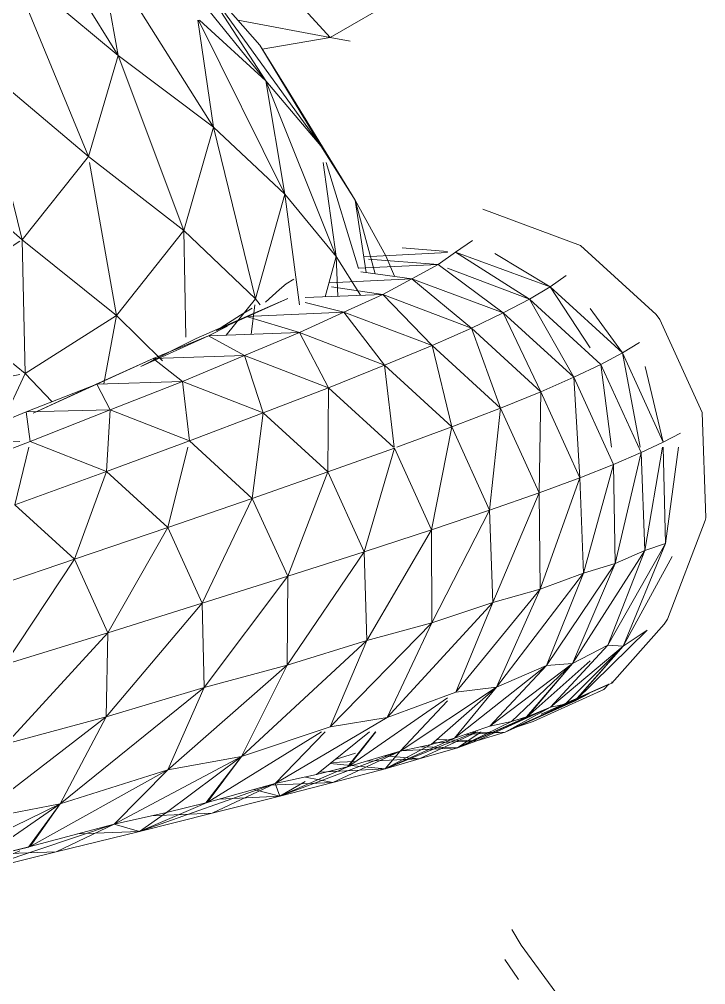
# Model space of a CAD drawing. Header units: millimetres. Extents: x -8546 to 211781, y -3000 to 31870.
# Drawn here: x -4469.5 to -4425.5, y 2633 to 2694.8 of the extents above; entities that cross this region are included whole.
import ezdxf

# ---------------------------------------------------------------- set-up
doc = ezdxf.new("R2010")
doc.units = ezdxf.units.MM
doc.layers.add('G-IMPT', color=8, linetype='Continuous', lineweight=9)
doc.layers.add('I-FURN', color=30, linetype='Continuous', lineweight=9)

# ---------------------------------------------------------------- blocks, each defined once
blk = doc.blocks.new('Artificial banana plant 1500mm - Family 4__C1-728657-Begane grond')
at = {"layer": 'G-IMPT'}
for p, q in [((-58.228, 48.178), (-50.398, 35.618)), ((-58.228, 48.178), (-50.398, 35.618)), ((-49.338, 44.376), (-40.958, 33.989)), ((-49.338, 44.376), (-40.958, 33.989)), ((-50.398, 35.618), (-51.668, 42.731)), ((-50.398, 35.618), (-51.668, 42.731)), ((-51.668, 42.731), (-44.308, 31.013)), ((-51.668, 42.731), (-44.308, 31.013)), ((-57.368, 41.409), (-52.298, 29.146)), ((-57.368, 41.409), (-52.298, 29.146)), ((-57.368, 41.409), (-50.398, 35.618)), ((-57.368, 41.409), (-50.398, 35.618)), ((-45.548, 41.083), (-41.338, 36.274)), ((-45.548, 41.083), (-41.338, 36.274)), ((-40.958, 33.989), (-45.548, 41.083)), ((-40.958, 33.989), (-45.548, 41.083)), ((-45.548, 41.083), (-37.418, 29.822)), ((-45.548, 41.083), (-37.418, 29.822)), ((-38.928, 39.041), (-36.838, 36.758)), ((-38.928, 39.041), (-36.838, 36.758)), ((-32.268, 39.4), (-36.838, 36.758)), ((-32.268, 39.4), (-36.838, 36.758)), ((-44.308, 31.013), (-45.31, 37.87)), ((-44.308, 31.013), (-45.31, 37.87)), ((-45.266, 37.87), (-39.738, 26.718)), ((-45.266, 37.87), (-39.738, 26.718)), ((-45.191, 37.87), (-40.958, 33.989)), ((-45.191, 37.87), (-40.958, 33.989)), ((-42.733, 37.868), (-36.838, 36.758)), ((-42.733, 37.868), (-36.838, 36.758)), ((-36.838, 36.758), (-41.177, 36.014)), ((-36.838, 36.758), (-41.177, 36.014)), ((-36.838, 36.758), (-35.549, 36.529)), ((-36.838, 36.758), (-35.549, 36.529)), ((-41.338, 36.274), (-39.578, 33.442)), ((-41.338, 36.274), (-39.578, 33.442)), ((-37.418, 29.822), (-41.338, 36.274)), ((-37.418, 29.822), (-41.338, 36.274)), ((-52.298, 29.146), (-50.398, 35.618)), ((-52.298, 29.146), (-50.398, 35.618)), ((-50.398, 35.618), (-46.188, 24.403)), ((-50.398, 35.618), (-46.188, 24.403)), ((-50.398, 35.618), (-44.308, 31.013)), ((-50.398, 35.618), (-44.308, 31.013)), ((-59.338, 35.077), (-56.548, 23.805)), ((-59.338, 35.077), (-56.548, 23.805)), ((-59.338, 35.077), (-52.298, 29.146)), ((-59.338, 35.077), (-52.298, 29.146)), ((-39.738, 26.718), (-40.958, 33.989)), ((-39.738, 26.718), (-40.958, 33.989)), ((-40.958, 33.989), (-36.438, 22.73)), ((-40.958, 33.989), (-36.438, 22.73)), ((-40.958, 33.989), (-37.418, 29.822)), ((-40.958, 33.989), (-37.418, 29.822)), ((-35.238, 26.342), (-39.578, 33.442)), ((-35.238, 26.342), (-39.578, 33.442)), ((-39.578, 33.442), (-37.435, 29.822)), ((-39.578, 33.442), (-37.435, 29.822)), ((-39.578, 33.442), (-38.439, 31.495)), ((-39.578, 33.442), (-38.439, 31.495)), ((-46.188, 24.403), (-44.308, 31.013)), ((-46.188, 24.403), (-44.308, 31.013)), ((-44.308, 31.013), (-41.618, 20.018)), ((-44.308, 31.013), (-41.618, 20.018)), ((-44.308, 31.013), (-39.738, 26.718)), ((-44.308, 31.013), (-39.738, 26.718)), ((-63.528, 29.848), (-56.548, 23.805)), ((-63.528, 29.848), (-56.548, 23.805)), ((-37.418, 29.822), (-35.238, 26.342)), ((-37.418, 29.822), (-35.238, 26.342)), ((-56.548, 23.805), (-52.298, 29.146)), ((-56.548, 23.805), (-52.298, 29.146)), ((-52.298, 29.146), (-46.188, 24.403)), ((-52.298, 29.146), (-46.188, 24.403)), ((-52.229, 28.752), (-50.518, 18.959)), ((-52.229, 28.752), (-50.518, 18.959)), ((-36.438, 22.73), (-37.27, 28.752)), ((-36.438, 22.73), (-37.27, 28.752)), ((-37.091, 28.752), (-35.018, 21.966)), ((-37.091, 28.752), (-35.018, 21.966)), ((-41.618, 20.018), (-39.738, 26.718)), ((-41.618, 20.018), (-39.738, 26.718)), ((-39.738, 26.718), (-38.789, 19.634)), ((-39.738, 26.718), (-38.789, 19.634)), ((-39.738, 26.718), (-36.438, 22.73)), ((-39.738, 26.718), (-36.438, 22.73)), ((-35.238, 26.342), (-33.268, 22.785)), ((-35.238, 26.342), (-33.268, 22.785)), ((-34.528, 21.702), (-35.238, 26.342)), ((-34.528, 21.702), (-35.238, 26.342)), ((-35.238, 26.342), (-33.941, 21.62)), ((-35.238, 26.342), (-33.941, 21.62)), ((-20.808, 23.443), (-27.048, 25.761)), ((-20.808, 23.443), (-27.048, 25.761)), ((-50.518, 18.959), (-46.188, 24.403)), ((-50.518, 18.959), (-46.188, 24.403)), ((-46.188, 24.403), (-46.063, 17.556)), ((-46.188, 24.403), (-46.063, 17.556)), ((-46.188, 24.403), (-41.618, 20.018)), ((-46.188, 24.403), (-41.618, 20.018)), ((-62.268, 20.053), (-56.693, 23.71)), ((-62.268, 20.053), (-56.693, 23.71)), ((-56.548, 23.805), (-56.348, 15.237)), ((-56.548, 23.805), (-56.348, 15.237)), ((-56.548, 23.805), (-50.518, 18.959)), ((-56.548, 23.805), (-50.518, 18.959)), ((-27.718, 23.763), (-28.798, 23.01)), ((-27.718, 23.763), (-28.798, 23.01)), ((-29.312, 22.984), (-34.683, 22.712)), ((-29.312, 22.984), (-34.683, 22.712)), ((-32.215, 23.296), (-29.312, 23.053)), ((-32.215, 23.296), (-29.312, 23.053)), ((-28.798, 23.01), (-29.908, 22.216)), ((-28.798, 23.01), (-29.908, 22.216)), ((-22.748, 20.8), (-28.798, 23.01)), ((-22.748, 20.8), (-28.798, 23.01)), ((-28.798, 23.01), (-24.078, 20.009)), ((-28.798, 23.01), (-24.078, 20.009)), ((-26.297, 22.916), (-22.748, 20.8)), ((-26.297, 22.916), (-22.748, 20.8)), ((-15.948, 19.01), (-20.808, 23.443)), ((-15.948, 19.01), (-20.808, 23.443)), ((-37.147, 20.154), (-36.438, 22.73)), ((-37.147, 20.154), (-36.438, 22.73)), ((-36.438, 22.73), (-36.329, 20.188)), ((-36.438, 22.73), (-36.329, 20.188)), ((-36.438, 22.73), (-34.886, 20.248)), ((-36.438, 22.73), (-34.886, 20.248)), ((-34.366, 22.565), (-29.908, 22.216)), ((-34.366, 22.565), (-29.908, 22.216)), ((-33.268, 22.785), (-32.706, 21.484)), ((-33.268, 22.785), (-32.706, 21.484)), ((-29.908, 22.216), (-35.044, 21.991)), ((-29.908, 22.216), (-35.044, 21.991)), ((-34.864, 21.748), (-31.608, 21.297)), ((-34.864, 21.748), (-31.608, 21.297)), ((-29.908, 22.216), (-31.608, 21.297)), ((-29.908, 22.216), (-31.608, 21.297)), ((-29.908, 22.216), (-25.748, 19.13)), ((-29.908, 22.216), (-25.748, 19.13)), ((-24.078, 20.009), (-29.312, 21.991)), ((-24.078, 20.009), (-29.312, 21.991)), ((-39.648, 20.984), (-39.148, 21.274)), ((-39.648, 20.984), (-39.148, 21.274)), ((-31.608, 21.297), (-36.901, 21.047)), ((-31.608, 21.297), (-36.901, 21.047)), ((-31.608, 21.297), (-33.448, 20.307)), ((-31.608, 21.297), (-33.448, 20.307)), ((-25.748, 19.13), (-31.608, 21.297)), ((-25.748, 19.13), (-31.608, 21.297)), ((-31.608, 21.297), (-27.788, 18.151)), ((-31.608, 21.297), (-27.788, 18.151)), ((-21.718, 21.508), (-22.748, 20.8)), ((-21.718, 21.508), (-22.748, 20.8)), ((-40.068, 20.617), (-40.978, 19.813)), ((-40.068, 20.617), (-40.978, 19.813)), ((-40.068, 20.617), (-39.648, 20.984)), ((-36.747, 20.782), (-33.448, 20.307)), ((-36.747, 20.782), (-33.448, 20.307)), ((-22.748, 20.8), (-24.078, 20.009)), ((-22.748, 20.8), (-24.078, 20.009)), ((-18.108, 16.563), (-22.748, 20.8)), ((-18.108, 16.563), (-22.748, 20.8)), ((-22.748, 20.8), (-20.185, 16.877)), ((-22.748, 20.8), (-20.185, 16.877)), ((-62.268, 20.053), (-56.348, 15.237)), ((-62.268, 20.053), (-56.348, 15.237)), ((-39.548, 20.054), (-44.108, 18)), ((-39.548, 20.054), (-44.108, 18)), ((-43.478, 17.687), (-41.618, 20.018)), ((-43.478, 17.687), (-41.618, 20.018)), ((-39.548, 20.054), (-42.188, 18.9)), ((-39.548, 20.054), (-42.188, 18.9)), ((-41.618, 20.018), (-41.303, 19.634)), ((-41.618, 20.018), (-41.303, 19.634)), ((-33.448, 20.307), (-38.439, 20.1)), ((-33.448, 20.307), (-38.439, 20.1)), ((-33.448, 20.307), (-35.948, 19.159)), ((-33.448, 20.307), (-35.948, 19.159)), ((-27.788, 18.151), (-33.448, 20.307)), ((-27.788, 18.151), (-33.448, 20.307)), ((-33.448, 20.307), (-30.298, 17.037)), ((-33.448, 20.307), (-30.298, 17.037)), ((-24.078, 20.009), (-25.748, 19.13)), ((-24.078, 20.009), (-25.748, 19.13)), ((-19.498, 15.825), (-24.078, 20.009)), ((-19.498, 15.825), (-24.078, 20.009)), ((-24.078, 20.009), (-21.228, 15)), ((-24.078, 20.009), (-21.228, 15)), ((-42.568, 18.97), (-41.828, 19.423)), ((-41.662, 19.634), (-41.881, 17.746)), ((-41.662, 19.634), (-41.881, 17.746)), ((-38.439, 19.779), (-35.948, 19.159)), ((-38.439, 19.779), (-35.948, 19.159)), ((-20.185, 19.408), (-18.108, 16.563)), ((-20.185, 19.408), (-18.108, 16.563)), ((-56.348, 15.237), (-50.518, 18.959)), ((-56.348, 15.237), (-50.518, 18.959)), ((-50.518, 18.959), (-51.316, 14.572)), ((-50.518, 18.959), (-51.316, 14.572)), ((-50.518, 18.959), (-47.566, 16.051)), ((-50.518, 18.959), (-47.566, 16.051)), ((-45.398, 17.484), (-42.188, 18.9)), ((-45.398, 17.484), (-42.188, 18.9)), ((-42.568, 18.97), (-44.108, 18)), ((-42.568, 18.97), (-44.108, 18)), ((-35.948, 19.159), (-42.188, 18.9)), ((-35.948, 19.159), (-42.188, 18.9)), ((-42.188, 18.9), (-38.788, 17.862)), ((-42.188, 18.9), (-38.788, 17.862)), ((-35.948, 19.159), (-38.788, 17.862)), ((-35.948, 19.159), (-38.788, 17.862)), ((-30.298, 17.037), (-35.948, 19.159)), ((-30.298, 17.037), (-35.948, 19.159)), ((-35.948, 19.159), (-33.348, 15.764)), ((-35.948, 19.159), (-33.348, 15.764)), ((-25.748, 19.13), (-27.788, 18.151)), ((-25.748, 19.13), (-27.788, 18.151)), ((-21.228, 15), (-25.748, 19.13)), ((-21.228, 15), (-25.748, 19.13)), ((-25.748, 19.13), (-23.338, 14.073)), ((-25.748, 19.13), (-23.338, 14.073)), ((-15.948, 19.01), (-15.718, 18.692)), ((-15.718, 18.692), (-13.008, 12.733)), ((-15.718, 18.692), (-13.008, 12.733)), ((-43.404, 18.269), (-44.608, 17.644)), ((-43.404, 18.269), (-44.608, 17.644)), ((-27.788, 18.151), (-30.298, 17.037)), ((-27.788, 18.151), (-30.298, 17.037)), ((-23.338, 14.073), (-27.788, 18.151)), ((-23.338, 14.073), (-27.788, 18.151)), ((-27.788, 18.151), (-25.918, 13.02)), ((-27.788, 18.151), (-25.918, 13.02)), ((-44.608, 17.644), (-48.948, 15.681)), ((-44.608, 17.644), (-48.948, 15.681)), ((-44.608, 17.644), (-48.168, 16.193)), ((-44.608, 17.644), (-48.168, 16.193)), ((-46.568, 16.908), (-45.398, 17.484)), ((-38.788, 17.862), (-44.608, 17.644)), ((-38.788, 17.862), (-44.608, 17.644)), ((-44.608, 17.644), (-42.318, 16.388)), ((-44.608, 17.644), (-42.318, 16.388)), ((-38.788, 17.862), (-42.318, 16.388)), ((-38.788, 17.862), (-42.318, 16.388)), ((-33.348, 15.764), (-38.788, 17.862)), ((-33.348, 15.764), (-38.788, 17.862)), ((-38.788, 17.862), (-36.938, 14.325)), ((-38.788, 17.862), (-36.938, 14.325)), ((-46.568, 16.908), (-48.948, 15.681)), ((-46.568, 16.908), (-48.948, 15.681)), ((-30.298, 17.037), (-33.348, 15.764)), ((-30.298, 17.037), (-33.348, 15.764)), ((-25.918, 13.02), (-30.298, 17.037)), ((-25.918, 13.02), (-30.298, 17.037)), ((-30.298, 17.037), (-29.038, 11.817)), ((-30.298, 17.037), (-29.038, 11.817)), ((-17.028, 17.221), (-18.108, 16.563)), ((-17.028, 17.221), (-18.108, 16.563)), ((-52.508, 14.233), (-48.168, 16.193)), ((-52.508, 14.233), (-48.168, 16.193)), ((-48.168, 16.193), (-51.778, 14.557)), ((-48.168, 16.193), (-51.778, 14.557)), ((-42.318, 16.388), (-48.168, 16.193)), ((-42.318, 16.388), (-48.168, 16.193)), ((-48.168, 16.193), (-46.288, 14.735)), ((-48.168, 16.193), (-46.288, 14.735)), ((-42.318, 16.388), (-46.288, 14.735)), ((-42.318, 16.388), (-46.288, 14.735)), ((-36.938, 14.325), (-42.318, 16.388)), ((-36.938, 14.325), (-42.318, 16.388)), ((-42.318, 16.388), (-41.108, 12.713)), ((-42.318, 16.388), (-41.108, 12.713)), ((-18.108, 16.563), (-19.498, 15.825)), ((-18.108, 16.563), (-19.498, 15.825)), ((-15.508, 10.838), (-18.108, 16.563)), ((-15.508, 10.838), (-18.108, 16.563)), ((-18.108, 16.563), (-16.991, 10.516)), ((-18.108, 16.563), (-16.991, 10.516)), ((-33.348, 15.764), (-36.938, 14.325)), ((-33.348, 15.764), (-36.938, 14.325)), ((-29.038, 11.817), (-33.348, 15.764)), ((-29.038, 11.817), (-33.348, 15.764)), ((-33.348, 15.764), (-32.725, 10.516)), ((-33.348, 15.764), (-32.725, 10.516)), ((-19.498, 15.825), (-21.228, 15)), ((-19.498, 15.825), (-21.228, 15)), ((-16.928, 10.173), (-19.498, 15.825)), ((-16.928, 10.173), (-19.498, 15.825)), ((-19.498, 15.825), (-18.827, 10.516)), ((-19.498, 15.825), (-18.827, 10.516)), ((-16.665, 15.696), (-15.508, 10.838)), ((-16.665, 15.696), (-15.508, 10.838)), ((-63.068, 13.951), (-56.693, 15.171)), ((-63.068, 13.951), (-56.693, 15.171)), ((-56.348, 15.237), (-57.779, 12.168)), ((-56.348, 15.237), (-57.779, 12.168)), ((-56.348, 15.237), (-54.648, 13.436)), ((-56.348, 15.237), (-54.648, 13.436)), ((-52.438, 14.263), (-50.828, 14.973)), ((-21.228, 15), (-23.338, 14.073)), ((-21.228, 15), (-23.338, 14.073)), ((-18.688, 9.42), (-21.228, 15)), ((-18.688, 9.42), (-21.228, 15)), ((-21.228, 15), (-20.838, 8.566)), ((-21.228, 15), (-20.838, 8.566)), ((-51.778, 14.557), (-56.298, 12.791)), ((-51.778, 14.557), (-56.298, 12.791)), ((-51.778, 14.557), (-55.848, 12.703)), ((-51.778, 14.557), (-55.848, 12.703)), ((-52.508, 14.233), (-55.848, 12.703)), ((-52.508, 14.233), (-55.848, 12.703)), ((-52.508, 14.233), (-52.438, 14.263)), ((-46.288, 14.735), (-51.778, 14.557)), ((-46.288, 14.735), (-51.778, 14.557)), ((-51.778, 14.557), (-50.908, 12.915)), ((-51.778, 14.557), (-50.908, 12.915)), ((-46.288, 14.735), (-50.908, 12.915)), ((-46.288, 14.735), (-50.908, 12.915)), ((-41.108, 12.713), (-46.288, 14.735)), ((-41.108, 12.713), (-46.288, 14.735)), ((-46.288, 14.735), (-45.838, 10.926)), ((-46.288, 14.735), (-45.838, 10.926)), ((-36.938, 14.325), (-41.108, 12.713)), ((-36.938, 14.325), (-41.108, 12.713)), ((-36.938, 14.325), (-36.978, 8.93)), ((-36.938, 14.325), (-36.978, 8.93)), ((-32.785, 10.516), (-36.938, 14.325)), ((-32.785, 10.516), (-36.938, 14.325)), ((-23.338, 14.073), (-25.918, 13.02)), ((-23.338, 14.073), (-25.918, 13.02)), ((-23.338, 14.073), (-23.458, 7.596)), ((-23.338, 14.073), (-23.458, 7.596)), ((-20.838, 8.566), (-23.338, 14.073)), ((-20.838, 8.566), (-23.338, 14.073)), ((-25.918, 13.02), (-29.038, 11.817)), ((-25.918, 13.02), (-29.038, 11.817)), ((-25.918, 13.02), (-26.618, 6.487)), ((-25.918, 13.02), (-26.618, 6.487)), ((-23.458, 7.596), (-25.918, 13.02)), ((-23.458, 7.596), (-25.918, 13.02)), ((-56.298, 12.791), (-61.148, 10.753)), ((-56.298, 12.791), (-61.148, 10.753)), ((-50.908, 12.915), (-56.298, 12.791)), ((-50.908, 12.915), (-56.298, 12.791)), ((-56.298, 12.791), (-56.028, 10.89)), ((-56.298, 12.791), (-56.028, 10.89)), ((-50.908, 12.915), (-56.028, 10.89)), ((-50.908, 12.915), (-56.028, 10.89)), ((-50.908, 12.915), (-51.148, 8.961)), ((-50.908, 12.915), (-51.148, 8.961)), ((-45.838, 10.926), (-50.908, 12.915)), ((-45.838, 10.926), (-50.908, 12.915)), ((-41.108, 12.713), (-45.838, 10.926)), ((-41.108, 12.713), (-45.838, 10.926)), ((-41.108, 12.713), (-41.818, 7.236)), ((-41.108, 12.713), (-41.818, 7.236)), ((-36.978, 8.93), (-41.108, 12.713)), ((-36.978, 8.93), (-41.108, 12.713)), ((-12.788, 5.984), (-13.008, 12.733)), ((-12.788, 5.984), (-13.008, 12.733)), ((-29.038, 11.817), (-32.553, 10.516)), ((-29.038, 11.817), (-32.553, 10.516)), ((-29.038, 11.817), (-30.348, 5.231)), ((-29.038, 11.817), (-30.348, 5.231)), ((-26.618, 6.487), (-29.038, 11.817)), ((-26.618, 6.487), (-29.038, 11.817)), ((-14.398, 11.427), (-15.508, 10.838)), ((-14.398, 11.427), (-15.508, 10.838)), ((-56.028, 10.89), (-61.718, 8.717)), ((-56.028, 10.89), (-61.718, 8.717)), ((-56.693, 10.873), (-61.148, 10.753)), ((-56.693, 10.873), (-61.148, 10.753)), ((-56.118, 10.516), (-57.008, 6.818)), ((-56.118, 10.516), (-57.008, 6.818)), ((-51.148, 8.961), (-56.028, 10.89)), ((-51.148, 8.961), (-56.028, 10.89)), ((-45.838, 10.926), (-51.148, 8.961)), ((-45.838, 10.926), (-51.148, 8.961)), ((-45.941, 10.516), (-47.228, 5.371)), ((-45.941, 10.516), (-47.228, 5.371)), ((-41.818, 7.236), (-45.838, 10.926)), ((-41.818, 7.236), (-45.838, 10.926)), ((-15.508, 10.838), (-16.928, 10.173)), ((-15.508, 10.838), (-16.928, 10.173)), ((-15.562, 10.516), (-16.678, 3.896)), ((-15.562, 10.516), (-16.678, 3.896)), ((-15.358, 4.343), (-15.501, 10.516)), ((-15.358, 4.343), (-15.501, 10.516)), ((-14.521, 10.516), (-15.358, 4.343)), ((-14.521, 10.516), (-15.358, 4.343)), ((-32.718, 10.455), (-36.978, 8.93)), ((-32.718, 10.455), (-36.978, 8.93)), ((-32.718, 10.455), (-34.658, 3.82)), ((-32.718, 10.455), (-34.658, 3.82)), ((-30.348, 5.231), (-32.718, 10.455)), ((-30.348, 5.231), (-32.718, 10.455)), ((-16.928, 10.173), (-18.688, 9.42)), ((-16.928, 10.173), (-18.688, 9.42)), ((-16.928, 10.173), (-18.578, 3.078)), ((-16.928, 10.173), (-18.578, 3.078)), ((-16.678, 3.896), (-16.928, 10.173)), ((-16.678, 3.896), (-16.928, 10.173)), ((-18.688, 9.42), (-20.838, 8.566)), ((-18.688, 9.42), (-20.838, 8.566)), ((-18.688, 9.42), (-20.618, 2.451)), ((-18.688, 9.42), (-20.618, 2.451)), ((-18.578, 3.078), (-18.688, 9.42)), ((-18.578, 3.078), (-18.688, 9.42)), ((-51.148, 8.961), (-57.008, 6.818)), ((-51.148, 8.961), (-57.008, 6.818)), ((-51.148, 8.961), (-53.208, 3.336)), ((-51.148, 8.961), (-53.208, 3.336)), ((-47.228, 5.371), (-51.148, 8.961)), ((-47.228, 5.371), (-51.148, 8.961)), ((-36.978, 8.93), (-41.818, 7.236)), ((-36.978, 8.93), (-41.818, 7.236)), ((-36.978, 8.93), (-39.548, 2.252)), ((-36.978, 8.93), (-39.548, 2.252)), ((-34.658, 3.82), (-36.978, 8.93)), ((-34.658, 3.82), (-36.978, 8.93)), ((-20.838, 8.566), (-23.458, 7.596)), ((-20.838, 8.566), (-23.458, 7.596)), ((-20.838, 8.566), (-23.388, 1.424)), ((-20.838, 8.566), (-23.388, 1.424)), ((-20.618, 2.451), (-20.838, 8.566)), ((-20.618, 2.451), (-20.838, 8.566)), ((-23.458, 7.596), (-26.618, 6.487)), ((-23.458, 7.596), (-26.618, 6.487)), ((-23.458, 7.596), (-26.418, 0.561)), ((-23.458, 7.596), (-26.418, 0.561)), ((-23.388, 1.424), (-23.458, 7.596)), ((-23.388, 1.424), (-23.458, 7.596)), ((-53.208, 3.336), (-57.008, 6.818)), ((-53.208, 3.336), (-57.008, 6.818)), ((-41.818, 7.236), (-47.228, 5.371)), ((-41.818, 7.236), (-47.228, 5.371)), ((-41.818, 7.236), (-45.028, 0.524)), ((-41.818, 7.236), (-45.028, 0.524)), ((-39.548, 2.252), (-41.818, 7.236)), ((-39.548, 2.252), (-41.818, 7.236)), ((-26.618, 6.487), (-30.348, 5.231)), ((-26.618, 6.487), (-30.348, 5.231)), ((-26.618, 6.487), (-30.328, -0.729)), ((-26.618, 6.487), (-30.328, -0.729)), ((-26.418, 0.561), (-26.618, 6.487)), ((-26.418, 0.561), (-26.618, 6.487)), ((-15.228, -0.5), (-12.828, 5.818)), ((-15.228, -0.5), (-12.828, 5.818)), ((-12.788, 5.984), (-12.828, 5.818)), ((-12.788, 5.984), (-12.828, 5.818)), ((-47.228, 5.371), (-53.208, 3.336)), ((-47.228, 5.371), (-53.208, 3.336)), ((-47.228, 5.371), (-51.068, -1.364)), ((-47.228, 5.371), (-51.068, -1.364)), ((-45.028, 0.524), (-47.228, 5.371)), ((-45.028, 0.524), (-47.228, 5.371)), ((-30.348, 5.231), (-34.658, 3.82)), ((-30.348, 5.231), (-34.658, 3.82)), ((-30.348, 5.231), (-34.488, -1.868)), ((-30.348, 5.231), (-34.488, -1.868)), ((-30.328, -0.729), (-30.348, 5.231)), ((-30.328, -0.729), (-30.348, 5.231)), ((-15.358, 4.343), (-19.058, -2.158)), ((-15.358, 4.343), (-19.058, -2.158)), ((-18.078, -2.217), (-15.358, 4.343)), ((-18.078, -2.217), (-15.358, 4.343)), ((-15.358, 4.343), (-16.678, 3.896)), ((-15.358, 4.343), (-16.678, 3.896)), ((-34.658, 3.82), (-39.588, -3.447)), ((-34.658, 3.82), (-39.588, -3.447)), ((-34.658, 3.82), (-39.548, 2.252)), ((-34.658, 3.82), (-39.548, 2.252)), ((-34.488, -1.868), (-34.658, 3.82)), ((-34.488, -1.868), (-34.658, 3.82)), ((-16.678, 3.896), (-21.318, -3.342)), ((-16.678, 3.896), (-21.318, -3.342)), ((-19.058, -2.158), (-16.678, 3.896)), ((-19.058, -2.158), (-16.678, 3.896)), ((-16.678, 3.896), (-18.578, 3.078)), ((-16.678, 3.896), (-18.578, 3.078)), ((-53.208, 3.336), (-59.718, 1.136)), ((-53.208, 3.336), (-59.718, 1.136)), ((-53.208, 3.336), (-57.648, -3.411)), ((-53.208, 3.336), (-57.648, -3.411)), ((-51.068, -1.364), (-53.208, 3.336)), ((-51.068, -1.364), (-53.208, 3.336)), ((-14.935, 3.527), (-18.078, -2.217)), ((-14.935, 3.527), (-18.078, -2.217)), ((-18.578, 3.078), (-22.978, -3.458)), ((-18.578, 3.078), (-22.978, -3.458)), ((-21.318, -3.342), (-18.578, 3.078)), ((-21.318, -3.342), (-18.578, 3.078)), ((-18.578, 3.078), (-20.618, 2.451)), ((-18.578, 3.078), (-20.618, 2.451)), ((-39.548, 2.252), (-45.028, 0.524)), ((-39.548, 2.252), (-45.028, 0.524)), ((-39.548, 2.252), (-44.898, -4.881)), ((-39.548, 2.252), (-44.898, -4.881)), ((-39.588, -3.447), (-39.548, 2.252)), ((-39.588, -3.447), (-39.548, 2.252)), ((-20.618, 2.451), (-26.178, -4.844)), ((-20.618, 2.451), (-26.178, -4.844)), ((-20.618, 2.451), (-23.388, 1.424)), ((-20.618, 2.451), (-23.388, 1.424)), ((-22.978, -3.458), (-20.618, 2.451)), ((-22.978, -3.458), (-20.618, 2.451)), ((-23.388, 1.424), (-28.788, -5.176)), ((-23.388, 1.424), (-28.788, -5.176)), ((-23.388, 1.424), (-26.418, 0.561)), ((-23.388, 1.424), (-26.418, 0.561)), ((-26.178, -4.844), (-23.388, 1.424)), ((-26.178, -4.844), (-23.388, 1.424)), ((-45.028, 0.524), (-51.178, -6.761)), ((-45.028, 0.524), (-51.178, -6.761)), ((-45.028, 0.524), (-51.068, -1.364)), ((-45.028, 0.524), (-51.068, -1.364)), ((-44.898, -4.881), (-45.028, 0.524)), ((-44.898, -4.881), (-45.028, 0.524)), ((-26.418, 0.561), (-33.188, -6.805)), ((-26.418, 0.561), (-33.188, -6.805)), ((-26.418, 0.561), (-30.328, -0.729)), ((-26.418, 0.561), (-30.328, -0.729)), ((-28.788, -5.176), (-26.418, 0.561)), ((-28.788, -5.176), (-26.418, 0.561)), ((-15.438, -0.816), (-15.228, -0.5)), ((-15.438, -0.816), (-15.228, -0.5)), ((-30.328, -0.729), (-36.838, -7.388)), ((-30.328, -0.729), (-36.838, -7.388)), ((-30.328, -0.729), (-34.488, -1.868)), ((-30.328, -0.729), (-34.488, -1.868)), ((-33.188, -6.805), (-30.328, -0.729)), ((-33.188, -6.805), (-30.328, -0.729)), ((-21.138, -5.728), (-16.528, -1.194)), ((-21.138, -5.728), (-16.528, -1.194)), ((-15.438, -0.816), (-18.798, -4.604)), ((-15.438, -0.816), (-18.798, -4.604)), ((-16.528, -1.194), (-18.078, -2.217)), ((-16.528, -1.194), (-18.078, -2.217)), ((-51.068, -1.364), (-57.648, -3.411)), ((-51.068, -1.364), (-57.648, -3.411)), ((-51.068, -1.364), (-57.568, -8.492)), ((-51.068, -1.364), (-57.568, -8.492)), ((-51.178, -6.761), (-51.068, -1.364)), ((-51.178, -6.761), (-51.068, -1.364)), ((-34.488, -1.868), (-42.498, -9.286)), ((-34.488, -1.868), (-42.498, -9.286)), ((-34.488, -1.868), (-39.588, -3.447)), ((-34.488, -1.868), (-39.588, -3.447)), ((-36.838, -7.388), (-34.488, -1.868)), ((-36.838, -7.388), (-34.488, -1.868)), ((-22.718, -6.141), (-19.058, -2.158)), ((-22.718, -6.141), (-19.058, -2.158)), ((-18.078, -2.217), (-22.718, -6.141)), ((-18.078, -2.217), (-22.718, -6.141)), ((-21.788, -5.943), (-18.078, -2.217)), ((-21.788, -5.943), (-18.078, -2.217)), ((-19.058, -2.158), (-21.318, -3.342)), ((-19.058, -2.158), (-21.318, -3.342)), ((-21.168, -5.736), (-18.078, -2.217)), ((-21.168, -5.736), (-18.078, -2.217)), ((-21.138, -5.728), (-18.078, -2.217)), ((-21.138, -5.728), (-18.078, -2.217)), ((-18.078, -2.217), (-19.058, -2.158)), ((-18.078, -2.217), (-19.058, -2.158)), ((-39.588, -3.447), (-47.228, -10.143)), ((-39.588, -3.447), (-47.228, -10.143)), ((-39.588, -3.447), (-44.898, -4.881)), ((-39.588, -3.447), (-44.898, -4.881)), ((-42.498, -9.286), (-39.588, -3.447)), ((-42.498, -9.286), (-39.588, -3.447)), ((-28.878, -8.125), (-22.978, -3.458)), ((-28.878, -8.125), (-22.978, -3.458)), ((-21.318, -3.342), (-26.598, -7.35)), ((-21.318, -3.342), (-26.598, -7.35)), ((-26.598, -7.35), (-22.978, -3.458)), ((-26.598, -7.35), (-22.978, -3.458)), ((-22.978, -3.458), (-26.178, -4.844)), ((-22.978, -3.458), (-26.178, -4.844)), ((-21.318, -3.342), (-25.218, -7.044)), ((-21.318, -3.342), (-25.218, -7.044)), ((-21.318, -3.342), (-24.258, -6.756)), ((-21.318, -3.342), (-24.258, -6.756)), ((-20.185, -3.16), (-24.218, -6.746)), ((-20.185, -3.16), (-24.218, -6.746)), ((-24.218, -6.746), (-21.318, -3.342)), ((-24.218, -6.746), (-21.318, -3.342)), ((-21.318, -3.342), (-22.978, -3.458)), ((-21.318, -3.342), (-22.978, -3.458)), ((-44.898, -4.881), (-54.118, -12.319)), ((-44.898, -4.881), (-54.118, -12.319)), ((-44.898, -4.881), (-51.178, -6.761)), ((-44.898, -4.881), (-51.178, -6.761)), ((-47.228, -10.143), (-44.898, -4.881)), ((-47.228, -10.143), (-44.898, -4.881)), ((-26.178, -4.844), (-32.348, -8.959)), ((-26.178, -4.844), (-32.348, -8.959)), ((-30.368, -8.526), (-26.178, -4.844)), ((-30.368, -8.526), (-26.178, -4.844)), ((-28.878, -8.125), (-26.178, -4.844)), ((-28.878, -8.125), (-26.178, -4.844)), ((-26.178, -4.844), (-28.788, -5.176)), ((-26.178, -4.844), (-28.788, -5.176)), ((-23.328, -6.578), (-18.798, -4.604)), ((-23.328, -6.578), (-18.798, -4.604)), ((-23.328, -6.578), (-18.978, -4.651)), ((-23.328, -6.578), (-18.978, -4.651)), ((-19.308, -5.007), (-18.978, -4.651)), ((-19.308, -5.007), (-18.978, -4.651)), ((-18.788, -4.503), (-18.798, -4.604)), ((-18.798, -4.604), (-18.788, -4.506)), ((-18.788, -4.503), (-18.788, -4.506)), ((-35.648, -9.935), (-29.312, -5.539)), ((-35.648, -9.935), (-29.312, -5.539)), ((-28.788, -5.176), (-33.188, -6.805)), ((-28.788, -5.176), (-33.188, -6.805)), ((-20.238, -5.265), (-25.628, -7.745)), ((-20.238, -5.265), (-25.628, -7.745)), ((-25.118, -7.482), (-20.238, -5.265)), ((-25.118, -7.482), (-20.238, -5.265)), ((-19.308, -5.007), (-23.838, -7.056)), ((-19.308, -5.007), (-23.838, -7.056)), ((-21.138, -5.728), (-20.238, -5.265)), ((-21.138, -5.728), (-20.238, -5.265)), ((-19.658, -5.155), (-19.308, -5.007)), ((-19.658, -5.155), (-19.318, -5.012)), ((-19.308, -5.007), (-19.318, -5.012)), ((-32.348, -8.959), (-29.312, -5.732)), ((-32.348, -8.959), (-29.312, -5.732)), ((-22.718, -6.141), (-28.678, -8.731)), ((-22.718, -6.141), (-28.678, -8.731)), ((-22.718, -6.141), (-27.438, -8.294)), ((-22.718, -6.141), (-27.438, -8.294)), ((-21.138, -5.728), (-25.628, -7.745)), ((-21.138, -5.728), (-25.628, -7.745)), ((-21.788, -5.943), (-25.628, -7.745)), ((-21.788, -5.943), (-25.628, -7.745)), ((-25.628, -7.745), (-22.718, -6.141)), ((-25.628, -7.745), (-22.718, -6.141)), ((-22.718, -6.141), (-24.218, -6.746)), ((-22.718, -6.141), (-24.218, -6.746)), ((-21.788, -5.943), (-22.718, -6.141)), ((-21.788, -5.943), (-22.718, -6.141)), ((-21.788, -5.943), (-21.138, -5.728)), ((-21.788, -5.943), (-21.138, -5.728)), ((-21.788, -5.943), (-21.138, -5.728)), ((-21.788, -5.943), (-21.168, -5.736)), ((-21.788, -5.943), (-21.168, -5.736)), ((-21.788, -5.943), (-21.168, -5.736)), ((-21.168, -5.736), (-21.138, -5.728)), ((-21.138, -5.728), (-21.168, -5.736)), ((-21.138, -5.728), (-21.168, -5.736)), ((-51.178, -6.761), (-59.848, -13.453)), ((-51.178, -6.761), (-59.848, -13.453)), ((-51.178, -6.761), (-57.568, -8.492)), ((-51.178, -6.761), (-57.568, -8.492)), ((-54.118, -12.319), (-51.178, -6.761)), ((-54.118, -12.319), (-51.178, -6.761)), ((-28.678, -8.731), (-24.218, -6.746)), ((-28.678, -8.731), (-24.218, -6.746)), ((-25.218, -7.044), (-24.218, -6.746)), ((-24.218, -6.746), (-25.218, -7.044)), ((-25.218, -7.044), (-24.258, -6.756)), ((-25.218, -7.044), (-24.258, -6.756)), ((-24.258, -6.756), (-24.218, -6.746)), ((-24.218, -6.746), (-24.258, -6.756)), ((-36.838, -7.388), (-42.498, -9.286)), ((-36.838, -7.388), (-42.498, -9.286)), ((-33.188, -6.805), (-40.348, -11.034)), ((-33.188, -6.805), (-40.348, -11.034)), ((-33.188, -6.805), (-36.838, -7.388)), ((-33.188, -6.805), (-36.838, -7.388)), ((-28.878, -8.125), (-26.598, -7.35)), ((-28.878, -8.125), (-26.598, -7.35)), ((-28.678, -8.731), (-25.218, -7.044)), ((-28.678, -8.731), (-25.218, -7.044)), ((-26.598, -7.35), (-25.218, -7.044)), ((-26.598, -7.35), (-25.218, -7.044)), ((-23.838, -7.056), (-25.118, -7.482)), ((-23.838, -7.056), (-25.118, -7.482)), ((-44.698, -12.237), (-37.376, -7.719)), ((-44.698, -12.237), (-37.376, -7.719)), ((-40.348, -11.034), (-37.157, -7.719)), ((-40.348, -11.034), (-37.157, -7.719)), ((-37.698, -10.453), (-34.319, -7.719)), ((-37.698, -10.453), (-34.319, -7.719)), ((-35.718, -9.956), (-33.922, -7.719)), ((-35.718, -9.956), (-33.922, -7.719)), ((-35.648, -9.935), (-33.907, -7.719)), ((-35.648, -9.935), (-33.907, -7.719)), ((-27.508, -7.719), (-33.318, -10.08)), ((-27.508, -7.719), (-33.318, -10.08)), ((-31.138, -9.434), (-27.403, -7.719)), ((-31.138, -9.434), (-27.403, -7.719)), ((-28.678, -8.731), (-27.155, -7.719)), ((-28.678, -8.731), (-27.155, -7.719)), ((-28.188, -7.891), (-25.628, -7.745)), ((-28.188, -7.891), (-25.628, -7.745)), ((-27.816, -7.764), (-25.628, -7.745)), ((-27.816, -7.764), (-25.628, -7.745)), ((-25.628, -7.745), (-27.438, -8.294)), ((-25.628, -7.745), (-27.438, -8.294)), ((-25.118, -7.482), (-25.628, -7.745)), ((-25.118, -7.482), (-25.628, -7.745)), ((-28.878, -8.125), (-33.318, -10.08)), ((-28.878, -8.125), (-33.318, -10.08)), ((-30.368, -8.526), (-33.318, -10.08)), ((-30.368, -8.526), (-33.318, -10.08)), ((-30.368, -8.526), (-32.348, -8.959)), ((-30.368, -8.526), (-32.348, -8.959)), ((-30.368, -8.526), (-28.878, -8.125)), ((-30.368, -8.526), (-28.878, -8.125)), ((-30.368, -8.526), (-28.878, -8.125)), ((-30.368, -8.526), (-28.938, -8.141)), ((-30.368, -8.526), (-28.938, -8.141)), ((-30.368, -8.526), (-28.938, -8.141)), ((-30.256, -8.427), (-27.438, -8.294)), ((-30.256, -8.427), (-27.438, -8.294)), ((-30.009, -8.21), (-27.438, -8.294)), ((-30.009, -8.21), (-27.438, -8.294)), ((-27.438, -8.294), (-28.678, -8.731)), ((-27.438, -8.294), (-28.678, -8.731)), ((-32.348, -8.959), (-40.048, -11.846)), ((-32.348, -8.959), (-40.048, -11.846)), ((-36.668, -10.961), (-32.348, -8.959)), ((-36.668, -10.961), (-32.348, -8.959)), ((-35.198, -9.085), (-36.509, -9.491)), ((-35.198, -9.085), (-36.509, -9.491)), ((-35.648, -9.935), (-32.348, -8.959)), ((-35.648, -9.935), (-32.348, -8.959)), ((-33.319, -9.246), (-31.138, -9.434)), ((-33.319, -9.246), (-31.138, -9.434)), ((-33.318, -10.08), (-32.348, -8.959)), ((-33.318, -10.08), (-32.348, -8.959)), ((-28.678, -8.731), (-32.348, -8.93)), ((-28.678, -8.731), (-32.348, -8.93)), ((-28.678, -8.731), (-31.138, -9.434)), ((-28.678, -8.731), (-31.138, -9.434)), ((-31.015, -8.667), (-28.678, -8.731)), ((-31.015, -8.667), (-28.678, -8.731)), ((-42.498, -9.286), (-50.648, -13.623)), ((-42.498, -9.286), (-50.648, -13.623)), ((-47.318, -12.883), (-42.498, -9.286)), ((-47.318, -12.883), (-42.498, -9.286)), ((-42.498, -9.286), (-47.228, -10.143)), ((-42.498, -9.286), (-47.228, -10.143)), ((-44.798, -12.262), (-42.498, -9.286)), ((-44.798, -12.262), (-42.498, -9.286)), ((-44.698, -12.237), (-42.498, -9.286)), ((-44.698, -12.237), (-42.498, -9.286)), ((-36.826, -9.748), (-33.318, -10.08)), ((-36.826, -9.748), (-33.318, -10.08)), ((-35.191, -9.618), (-36.755, -9.689)), ((-35.191, -9.618), (-36.755, -9.689)), ((-31.138, -9.434), (-34.464, -9.585)), ((-31.138, -9.434), (-34.464, -9.585)), ((-31.138, -9.434), (-33.318, -10.08)), ((-31.138, -9.434), (-33.318, -10.08)), ((-56.028, -15.063), (-47.228, -10.143)), ((-56.028, -15.063), (-47.228, -10.143)), ((-47.228, -10.143), (-54.118, -12.319)), ((-47.228, -10.143), (-54.118, -12.319)), ((-50.648, -13.623), (-47.228, -10.143)), ((-50.648, -13.623), (-47.228, -10.143)), ((-37.698, -10.453), (-40.348, -11.034)), ((-37.698, -10.453), (-40.348, -11.034)), ((-35.648, -9.935), (-40.048, -11.846)), ((-35.648, -9.935), (-40.048, -11.846)), ((-37.698, -10.453), (-35.648, -9.935)), ((-37.698, -10.453), (-35.648, -9.935)), ((-37.698, -10.453), (-35.648, -9.935)), ((-37.698, -10.453), (-35.718, -9.956)), ((-37.698, -10.453), (-35.718, -9.956)), ((-37.698, -10.453), (-35.718, -9.956)), ((-33.318, -10.08), (-37.5, -10.293)), ((-33.318, -10.08), (-37.5, -10.293)), ((-33.318, -10.08), (-36.668, -10.961)), ((-33.318, -10.08), (-36.668, -10.961)), ((-35.718, -9.956), (-35.648, -9.935)), ((-35.648, -9.935), (-35.718, -9.956)), ((-35.648, -9.935), (-35.718, -9.956)), ((-40.348, -11.034), (-49.038, -14.093)), ((-40.348, -11.034), (-49.038, -14.093)), ((-44.698, -12.237), (-40.348, -11.034)), ((-44.698, -12.237), (-40.348, -11.034)), ((-44.388, -12.934), (-40.348, -11.034)), ((-44.388, -12.934), (-40.348, -11.034)), ((-36.668, -10.961), (-40.724, -11.137)), ((-36.668, -10.961), (-40.724, -11.137)), ((-40.048, -11.846), (-40.348, -11.034)), ((-40.048, -11.846), (-40.348, -11.034)), ((-38.439, -10.892), (-40.048, -11.846)), ((-38.439, -10.892), (-40.048, -11.846)), ((-36.668, -10.961), (-40.048, -11.846)), ((-36.668, -10.961), (-40.048, -11.846)), ((-38.418, -10.61), (-36.668, -10.961)), ((-38.418, -10.61), (-36.668, -10.961)), ((-41.713, -11.411), (-40.048, -11.846)), ((-41.713, -11.411), (-40.048, -11.846)), ((-54.118, -12.319), (-63.138, -16.739)), ((-54.118, -12.319), (-63.138, -16.739)), ((-54.118, -12.319), (-59.848, -13.453)), ((-54.118, -12.319), (-59.848, -13.453)), ((-59.198, -15.84), (-54.118, -12.319)), ((-59.198, -15.84), (-54.118, -12.319)), ((-56.148, -15.093), (-54.118, -12.319)), ((-56.148, -15.093), (-54.118, -12.319)), ((-56.028, -15.063), (-54.118, -12.319)), ((-56.028, -15.063), (-54.118, -12.319)), ((-44.698, -12.237), (-49.038, -14.093)), ((-44.698, -12.237), (-49.038, -14.093)), ((-47.318, -12.883), (-44.698, -12.237)), ((-47.318, -12.883), (-44.698, -12.237)), ((-47.318, -12.883), (-44.698, -12.237)), ((-47.318, -12.883), (-44.798, -12.262)), ((-47.318, -12.883), (-44.798, -12.262)), ((-47.318, -12.883), (-44.798, -12.262)), ((-44.698, -12.237), (-44.798, -12.262)), ((-40.048, -11.846), (-44.388, -12.934)), ((-40.048, -11.846), (-44.388, -12.934)), ((-40.048, -11.846), (-43.945, -12.028)), ((-40.048, -11.846), (-43.945, -12.028)), ((-47.318, -12.883), (-50.648, -13.623)), ((-47.318, -12.883), (-50.648, -13.623)), ((-47.318, -12.883), (-49.038, -14.093)), ((-47.318, -12.883), (-49.038, -14.093)), ((-44.388, -12.934), (-49.038, -14.093)), ((-44.388, -12.934), (-49.038, -14.093)), ((-44.388, -12.934), (-48.261, -13.092)), ((-44.388, -12.934), (-48.261, -13.092)), ((-50.648, -13.623), (-60.268, -16.85)), ((-50.648, -13.623), (-60.268, -16.85)), ((-56.028, -15.063), (-50.648, -13.623)), ((-56.028, -15.063), (-50.648, -13.623)), ((-54.378, -15.403), (-50.648, -13.623)), ((-54.378, -15.403), (-50.648, -13.623)), ((-49.038, -14.093), (-54.378, -15.403)), ((-49.038, -14.093), (-54.378, -15.403)), ((-49.038, -14.093), (-53.009, -14.254)), ((-49.038, -14.093), (-53.009, -14.254)), ((-49.038, -14.093), (-50.648, -13.623)), ((-49.038, -14.093), (-50.648, -13.623)), ((-56.693, -15.343), (-60.268, -16.85)), ((-56.693, -15.343), (-60.268, -16.85)), ((-54.378, -15.403), (-60.268, -16.85)), ((-54.378, -15.403), (-60.268, -16.85)), ((-59.198, -15.84), (-56.028, -15.063)), ((-59.198, -15.84), (-56.028, -15.063)), ((-59.198, -15.84), (-56.028, -15.063)), ((-59.198, -15.84), (-56.148, -15.093)), ((-59.198, -15.84), (-56.148, -15.093)), ((-59.198, -15.84), (-56.148, -15.093)), ((-54.378, -15.403), (-57.968, -15.538)), ((-54.378, -15.403), (-57.968, -15.538)), ((-56.028, -15.063), (-56.148, -15.093)), ((-25.208, -20.375), (-24.598, -21.384)), ((-24.598, -21.384), (-22.218, -24.637)), ((-25.648, -22.306), (-24.818, -23.526)), ((-24.778, -23.576), (-24.818, -23.526))]:
    blk.add_line(p, q, dxfattribs=at)
blk = doc.blocks.new('Artificial banana plant 1500mm - Family 4__C2-728658-Begane grond')
blk.add_blockref('Artificial banana plant 1500mm - Family 4__C1-728657-Begane grond', (0, 0))
blk = doc.blocks.new('Artificial banana plant 1500mm - Family 4-728656-Begane grond')
blk.add_blockref('Artificial banana plant 1500mm - Family 4__C2-728658-Begane grond', (0, 0))
blk = doc.blocks.new('Artificial banana plant 1500mm - Ny märkning-728662-Begane grond')
blk.add_blockref('Artificial banana plant 1500mm - Family 4-728656-Begane grond', (0, 0))

msp = doc.modelspace()

# ---------------------------------------------------------------- block references
at = {"layer": 'I-FURN'}
msp.add_blockref('Artificial banana plant 1500mm - Ny märkning-728662-Begane grond', (-4412.758, 2656.875), dxfattribs=at)

doc.saveas('drawing.dxf')
